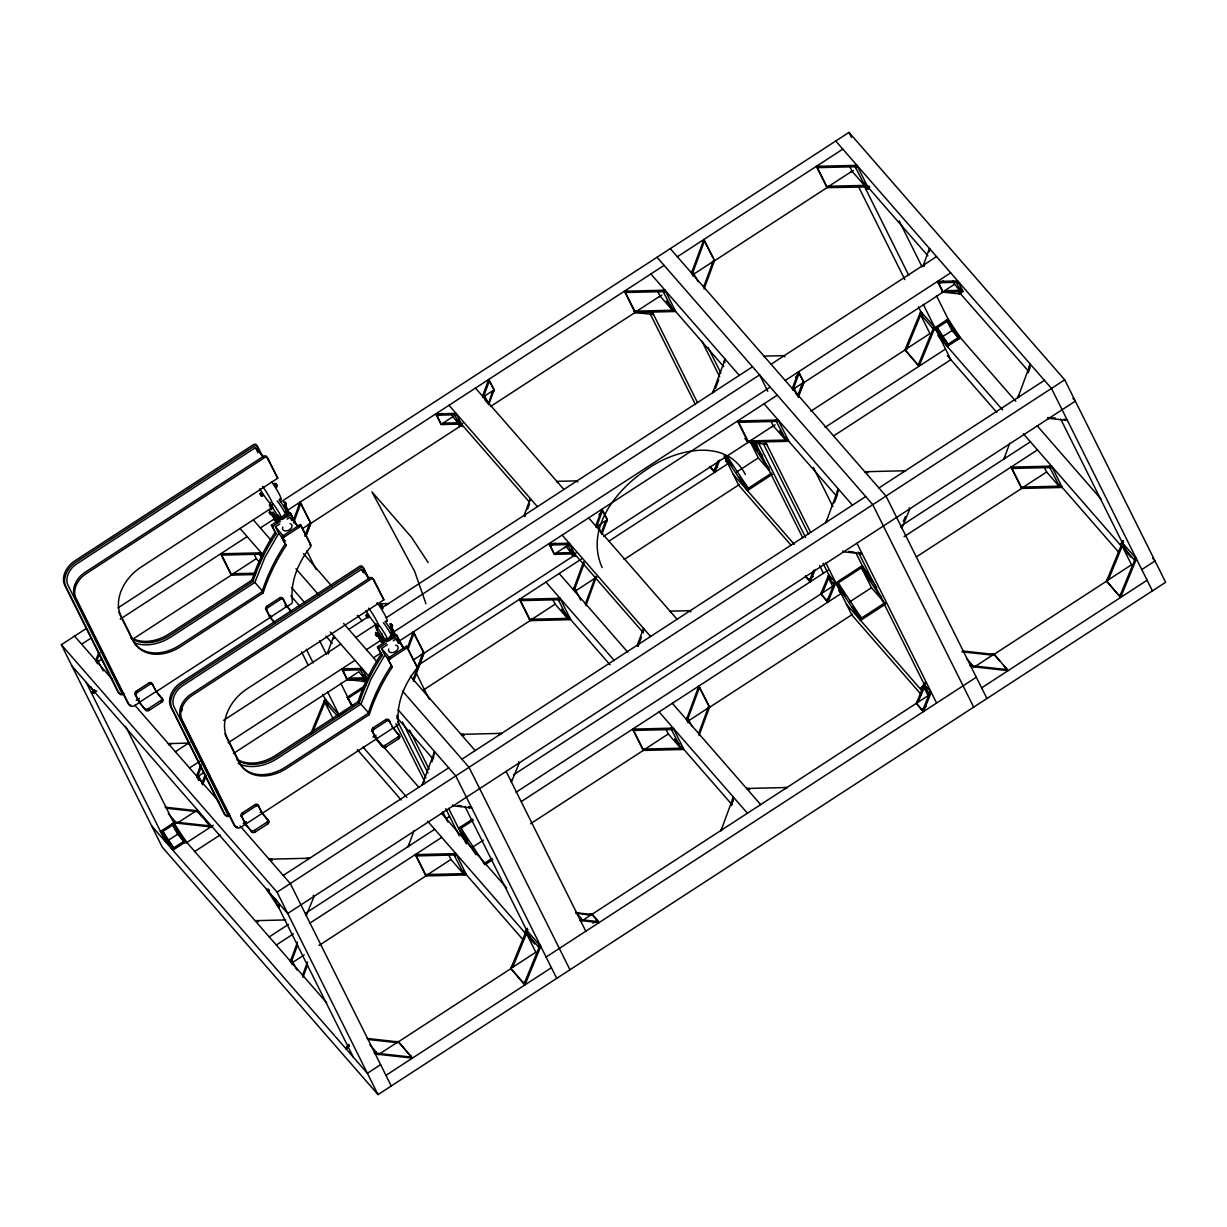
<?xml version="1.0" encoding="UTF-8"?>
<svg xmlns="http://www.w3.org/2000/svg" width="1227" height="1227" viewBox="0 0 1227 1227"><rect width="100%" height="100%" fill="white"/><g stroke="black" fill="none" stroke-linecap="round" stroke-linejoin="round"><path stroke-width="1.5" d="M135.139 643.055A42.96 31.657 -41.1 0 0 171.535 636.629L254.879 582.411L264.879 557.457L278.698 533.408L275.415 526.828L279.833 523.96M238.145 763.409A42.96 31.657 -41.1 0 0 277.624 758.317L360.968 704.114L370.968 679.144L384.787 655.095L381.505 648.516L387.395 644.681M97.47 663.776L95.813 660.448L98.482 653.193M99.786 652.81L97.24 659.697L96.58 658.362L103.191 670.878M168.314 813.624L174.495 820.725L173.728 822.811L160.492 831.431L172.884 850.188L186.121 841.584L173.728 822.811L210.829 826.906L196.903 810.357L178.268 822.489M200.906 764.344L196.596 776.062L198.805 780.495M201.335 766.338L197.256 777.381L198.912 776.308L202.777 784.605M293.606 519.742L300.078 502.15L310.922 523.147L303.1 528.239M293.636 522.794L299.971 505.57L299.311 504.236L301.627 504.496M205.323 774.329L202.01 783.286L202.685 784.62L205.983 775.663M304.833 536.276L310.048 522.135L310.922 523.147M306.167 535.785L310.707 523.454L300.078 502.15M209.28 824.559L208.513 826.645L207.624 825.633L175.17 822.059L176.044 823.072L174.495 820.725M328.514 653.377L329.051 651.936M333.959 638.607L334.342 637.565M268.744 889.514L268.023 891.477L269.572 890.465M488.637 404.741L494.036 390.109L488.714 379.45L482.548 396.168L483.223 397.502L489.389 380.784L494.251 389.787L493.254 392.195L492.594 390.861L484.082 396.398M488.423 404.327L492.594 390.861M292.103 964.575L290.446 961.247L297.563 941.937M297.594 944.989L291.873 960.48L291.213 959.161L296.98 969.974M407.395 647.81L413.254 631.951L424.097 652.948L413.177 660.049M408.07 649.144L413.146 635.371L412.471 634.037L414.803 634.298M302.44 975.695L307.517 961.922M303.008 977.275L307.563 964.959M412.916 679.85L423.208 651.936L424.097 652.948M413.484 681.43L423.867 653.27L413.254 631.951M422.241 785.019L434.557 751.584L433.576 753.991M431.919 761.89L433.821 756.722M525.079 515.984L525.463 514.941M527.595 509.174L529.573 503.791M408.223 846.492L414.066 830.633M346.382 1048.64L349.25 1045.726L346.382 1048.64L347.149 1046.539L346.167 1048.947M347.931 1046.416L348.652 1044.453M583.607 561.813L573.316 589.727L575.632 589.988L580.708 600.156M601.797 534.543L607.196 519.911L601.89 509.251L595.724 525.984L596.383 527.303L602.549 510.585L607.411 519.588L606.429 521.996L605.77 520.662L597.258 526.199M584.267 563.147L574.757 588.975L574.083 587.641L575.632 589.988M693.163 276.305L691.507 272.977L703.838 239.526L714.681 260.523L692.948 274.664M601.138 533.208L605.77 520.662M585.325 604.175L595.555 576.383M585.892 605.755L596.153 577.334M703.5 287.425L713.792 259.51L714.681 260.523M704.068 289.005L714.451 260.845L713.792 259.51M712.81 392.609L725.142 359.158L724.16 361.566M715.525 388.407L718.7 379.787M526.751 931.324L525.095 932.397L525.862 930.311L524.88 932.719M638.147 646.046L638.638 644.742M639.436 642.549L641.43 637.181M643.546 631.414L642.519 630.785L643.562 630.111M798.378 397.149L803.762 382.517L798.455 371.858L792.289 388.591L792.949 389.91L799.114 373.192L803.992 382.195L798.01 396.52M802.995 384.603L802.335 383.269L797.703 395.815L795.587 393.376M688.148 722.856L686.491 719.528L698.807 686.077L709.666 707.074L687.933 721.215M698.485 733.976L708.777 706.062L709.666 707.074M699.053 735.556L709.436 707.396L698.807 686.077M825.986 522.411L838.317 488.959L837.32 491.367M834.406 502.717L837.566 494.098M924.299 265.645L924.591 264.863M929.452 251.658L928.486 250.906L929.406 250.308M721.031 830.541L733.363 797.09L732.381 799.498M731.353 805.679L733.255 800.525M885.403 604.251L860.572 620.402L835.802 582.871L828.731 574.757L827.964 576.843L833.931 584.267M1017.935 397.548L1030.266 364.112L1029.269 366.52M1028.241 372.701L1030.159 367.533L1029.484 366.198M1003.916 459.021L1009.76 443.162M922.474 688.025L920.925 689.037L921.692 686.951L924.775 684.942M1122.444 543.852L1120.788 544.926L1121.555 542.84L1120.573 545.248M1123.058 540.739L1121.555 544.788L1134.607 560.325M260.032 562.917L256.32 558.668L231.504 574.803L222.21 556.153L223.191 553.745L223.866 555.079L259.403 554.205L258.744 552.886L261.98 558.622M260.293 555.233L261.274 552.825L220.661 553.806L231.274 575.126L255.277 574.543M172.961 824.912L163.038 831.369L162.041 833.777L163.697 832.688L172.992 846.768L171.335 847.842L173.866 847.78L183.805 841.323L184.464 842.658L172.071 823.884L177.608 834.222L183.805 841.323M172.884 850.188L173.866 847.78M203.022 782.243L205.906 775.234M306.382 533.975L310.707 523.454L309.817 522.441L309.864 524.19M310.646 733.991L325.063 698.961L339.296 715.326M312.471 732.718L325.937 699.973L324.281 701.046L333.407 719.329M338.897 715.939L346.443 710.479M306.106 912.689L307.026 913.425L306.09 914.023M422.686 653.009L422.993 652.243L423.867 653.27L416.674 670.77M422.011 785.341L423.008 782.933L423.668 784.268M635.249 312.179L625.954 293.544L626.951 291.136L627.611 292.471L663.147 291.597L662.488 290.262L673.332 311.259L674.988 310.17L634.359 311.167L635.249 312.179L660.065 296.044L673.332 311.259M407.993 846.814L408.99 844.406L409.619 845.648M530.309 620.325L521.015 601.675L521.996 599.267L522.656 600.601L558.208 599.727L557.549 598.393L568.392 619.39L570.049 618.316L529.42 619.313L530.309 620.325L555.125 604.175L568.392 619.39M426.137 875.603L416.843 856.952L417.824 854.544L418.499 855.879L454.036 855.004L453.377 853.67L464.22 874.667L465.877 873.593L425.248 874.59L426.137 875.603L450.953 859.452L464.22 874.667M347.701 1046.723L348.637 1044.468M664.037 292.609L665.034 290.201L624.405 291.198L635.034 312.502L653.577 314.541L652.411 313.498M559.083 600.739L560.079 598.331L519.466 599.328L530.079 620.647L570.708 619.65L560.079 598.331M454.926 856.017L455.907 853.609L415.293 854.606L425.922 875.925L466.536 874.928L455.907 853.609M712.596 392.916L713.593 390.508L714.206 391.766M827.197 187.332L817.903 168.682L818.884 166.274L819.559 167.608L855.096 166.734L854.437 165.415L865.28 186.397L866.937 185.323L826.308 186.32L827.197 187.332L852.013 171.197L865.28 186.397M718.117 460.877L713.838 471.321L709.988 466.337M719.758 460.064L714.712 472.334L710.111 467.058M526.628 930.173L540.785 946.4L524.926 984.928L510.785 968.701L527.349 928.226L525.862 932.259L538.239 946.462L539.895 945.388L524.052 983.916L510.999 968.379L511.782 966.293L512.656 967.305L526.521 933.594L525.647 932.581M748.424 441.996L739.114 423.346L740.111 420.938L740.771 422.272L776.323 421.398L775.648 420.063L786.492 441.06L788.148 439.987L747.534 440.968L748.424 441.996L773.24 425.846L786.492 441.06M855.986 167.762L856.967 165.354L816.354 166.335L826.983 187.654L869.774 186.903L867.382 186.979L866.063 188.881L868.379 189.142L865.833 189.203L868.731 187.317M643.469 750.126L634.175 731.476L635.172 729.068L635.831 730.402L671.368 729.528L670.709 728.209L681.552 749.191L683.209 748.117L642.58 749.114L643.469 750.126L668.286 733.976L681.552 749.191M724.191 455.401L747.412 490.601L748.409 488.193L771.568 473.116M777.197 422.41L778.194 420.002L737.565 420.999L748.194 442.303L766.752 444.358L765.924 443.407M798.532 396.981L793.731 387.824M672.258 730.54L673.24 728.132L632.626 729.129L643.255 750.449L683.868 749.452L673.24 728.132M825.756 522.717L826.753 520.309L827.412 521.644M813.608 570.402L809.314 580.831L805.464 575.846M815.249 569.589L810.203 581.843L805.602 576.583M720.816 830.863L721.813 828.455L722.427 829.697M828.731 574.757L820.802 594.021L827.888 602.135L835.802 582.871L862.29 565.647L876.738 587.534M827.75 577.165L828.624 578.178L822.688 592.626L821.799 591.613L821.032 593.699L826.998 601.123L834.927 581.859L833.271 582.932M919.054 366.244L934.897 327.716L948.134 319.097L960.526 337.87L947.29 346.474L934.897 327.716L920.756 311.489L904.897 350.017L919.054 366.244L905.127 349.695L929.943 333.56L919.974 313.575L921.63 312.502L905.787 351.029L905.127 349.695M947.367 321.198L937.443 327.655L936.446 330.063L938.103 328.989L947.382 343.054L945.741 344.127L948.272 344.066L958.195 337.609L958.87 338.943L946.477 320.186L952.014 330.523L958.195 337.609M861.507 567.733L860.633 566.721L884.038 602.196L871.477 587.718L861.507 567.733L838.348 582.81L837.351 585.218L839.007 584.129L860.679 616.982L859.023 618.055L861.569 617.994L884.728 602.917M947.29 346.474L948.272 344.066M860.572 620.402L861.569 617.994M903.379 521.414L905.357 516.598M1017.704 397.87L1018.701 395.462L1019.33 396.704M1003.701 459.343L1004.683 456.935L1005.342 458.269M920.695 689.359L921.692 686.951M920.925 689.037L924.928 682.335L923.44 686.368L929.422 693.776M1021.83 488.131L1012.536 469.481L1013.533 467.073L1014.192 468.407L1049.729 467.533L1049.07 466.199L1059.913 487.196L1061.57 486.122L1020.941 487.119L1021.83 488.131L1046.646 471.981L1059.913 487.196M923.225 686.675L924.115 687.703L918.164 702.151L917.29 701.138L916.508 703.224L922.489 710.632L930.403 691.368L928.747 692.442M1050.619 468.545L1051.616 466.137L1010.987 467.134L1021.616 488.453L1062.229 487.456L1051.616 466.137M1120.788 544.926L1123.042 540.754M1133.932 558.991L1135.588 557.917L1119.745 596.445L1106.693 580.908L1107.475 578.822L1108.349 579.834L1122.23 546.122L1121.34 545.11M96.81 691L93.973 692.856L91.657 692.595L94.525 689.681M462.947 423.039L459.634 426.597L458.116 423.545M576.107 552.84L572.794 556.398L571.276 553.346M525.095 932.397L527.963 929.483M922.566 687.964L924.621 685.003M263.284 456.674L255.431 447.656L76.795 563.853A17.699 13.037 -41.1 0 0 67.991 585.248L121.12 691.813A2.531 1.856 -41.1 0 0 123.237 692.519M139.786 702.319L135.016 705.418A5.061 3.727 -41.1 0 1 129.126 704.773L75.997 598.209A20.215 14.893 -41.1 0 1 86.059 573.745L264.695 457.564A2.531 1.856 -41.1 0 1 267.639 457.886L277.747 478.177L141.151 567.027A40.445 29.801 -41.1 0 0 121.028 615.969L133.682 641.338A40.445 29.801 -41.1 0 0 180.798 646.522L263.161 592.963A173.038 127.501 -41.1 0 1 286.198 545.402L281.458 536.797L300.37 524.496L310.937 544.742A2.531 1.856 -41.1 0 1 310.477 547.073A74.632 55 -41.1 0 0 292.409 601.399A2.531 1.856 -41.1 0 1 291.014 603.96L286.228 607.058M280.538 502.15L848.992 132.393L1064.714 379.833L1165.65 582.273L378.008 1094.607L162.286 847.167L61.35 644.727L85.829 628.791M117.961 607.902L272.517 507.365M270.492 512.978L269.465 510.785L271.704 513.346L272.762 512.671L275.707 518.592A2.531 1.856 -41.1 0 0 278.652 518.914L285.784 514.282A2.531 1.856 -41.1 0 0 287.041 511.214L284.081 505.294L285.139 504.619L288.514 511.383A2.531 1.856 -41.1 0 1 287.256 514.435L278.023 520.447A2.531 1.856 -41.1 0 1 275.078 520.11L272.271 515.447M81.657 644.221L91.304 637.948M120.215 619.144L247.133 536.598M260.369 527.978L278.284 516.337M287.609 510.263L664.114 265.369M677.35 256.75L842.826 149.127M273.958 518.822A2.531 1.856 -41.1 0 0 276.903 519.159L279.986 517.15M454.205 414.787L455.094 415.8L456.735 414.726L436.429 415.232L437.318 416.244L441.812 413.315M488.607 382.87L490.263 381.796M130.906 638.178A40.445 29.801 -41.1 0 0 170.691 634.942L253.053 581.368A173.038 127.501 -41.1 0 1 276.09 533.806L271.351 525.217L279.235 520.079M287.103 514.957L290.262 512.901L296.888 525.248M271.351 525.217L272.471 526.506L280.354 521.368M286.658 517.273L291.382 514.19M287.179 519.174L290.124 517.257L299.112 527.564M437.318 416.244L441.306 424.235L443.622 424.481L442.962 423.162L452.886 416.689L458.852 424.113M483.223 397.502L484.88 396.428L488.852 404.419M282.578 538.086L301.489 525.785M97.255 662.135L101.887 659.114M132.455 639.405L233.651 573.576M307.839 525.325L461.659 425.278M490.493 406.52L637.887 310.646M658.715 297.087L661.92 295.017M712.074 262.394L829.36 186.105M850.234 172.516L853.455 170.43M635.632 312.287L634.804 312.824L634.865 311.566M652.703 313.529L651.046 314.618L650.494 313.529M274.971 532.533A173.038 127.501 -41.1 0 0 251.995 580.08L169.571 633.653A40.445 29.801 -41.1 0 1 132.409 638.439M867.382 186.979L868.931 185.967M91.657 692.595L93.313 691.522L90.921 686.721M866.063 188.881L867.719 187.808M94.326 691.031L91.427 692.918L93.973 692.856M281.458 536.797L285.109 544.128A173.038 127.501 -41.1 0 0 262.103 591.675L179.663 645.233A40.445 29.801 -41.1 0 1 132.547 640.049L119.909 614.681A40.445 29.801 -41.1 0 1 118.82 612.15M136.258 691.169L148.866 682.979A2.531 1.856 -41.1 0 1 151.811 683.301L156.304 691.353L162.762 699.482A2.531 1.672 -26.5 0 1 161.795 702.135L149.188 710.341A2.531 1.672 -26.5 0 1 145.952 710.418L139.449 702.795L135.001 694.237A2.531 1.856 -41.1 0 1 136.258 691.169L137.378 692.457A2.531 1.856 -41.1 0 0 136.12 695.525L139.495 702.289L145.952 710.418M274.48 622.779L269.925 617.288L265.768 609.175A2.531 1.856 -41.1 0 1 267.041 606.107L279.649 597.917A2.531 1.856 -41.1 0 1 282.593 598.239L287.087 606.291L291.581 611.445M137.378 692.457L149.985 684.267A2.531 1.856 -41.1 0 1 152.93 684.589M274.756 622.38L270.277 617.227L266.903 610.463A2.531 1.856 -41.1 0 1 268.161 607.396L280.768 599.205A2.531 1.856 -41.1 0 1 283.713 599.528M136.228 700.372L139.418 698.301M138.375 701L139.433 700.31M269.142 615.939L270.201 615.248M284.909 605.678L285.968 605.003L282.593 598.239M139.495 702.289L156.304 691.353M270.277 617.227L287.087 606.291M155.706 691.967L271.903 616.383M369.373 578.362L361.52 569.343L182.9 685.54A17.699 13.037 -41.1 0 0 174.081 706.951L227.21 813.501A2.531 1.856 -41.1 0 0 229.556 814.145M145.108 708.731A2.531 1.672 -26.5 0 0 148.344 708.654L160.952 700.448A2.531 1.672 -26.5 0 0 161.918 697.795M530.693 500.11L529.573 501.245M393.177 727.979L388.683 719.927A2.531 1.856 -41.1 0 0 385.738 719.605L373.131 727.81A2.531 1.856 -41.1 0 0 371.873 730.863L376.306 739.421L382.824 747.044A2.531 1.672 -26.5 0 0 386.045 746.967L398.652 738.761A2.531 1.672 -26.5 0 0 399.634 736.108L393.177 727.979L241.105 827.121A5.061 3.727 -41.1 0 1 235.216 826.461L182.087 719.896A20.215 14.893 -41.1 0 1 192.164 695.433L370.784 579.251A2.531 1.856 -41.1 0 1 373.729 579.573L383.852 599.865L247.256 688.715A40.445 29.801 -41.1 0 0 227.118 737.657L239.771 763.025A40.445 29.801 -41.1 0 0 286.888 768.225L369.25 714.651A173.038 127.501 -41.1 0 1 392.287 667.089L387.548 658.485L406.459 646.184L417.027 666.43A2.531 1.856 -41.1 0 1 416.567 668.761A74.632 55 -41.1 0 0 398.514 723.086A2.531 1.856 -41.1 0 1 397.103 725.648L393.913 727.718M170.108 744.191L170.906 744.175M334.342 637.365L333.115 638.761M348.775 629.39L368.253 616.721M382.257 607.61L752.534 366.766M175.369 751.722L189.832 742.32M223.575 720.372L340.845 644.083M771.077 364.25L936.538 256.612M355.861 637.503L376.689 623.96M386.29 617.702L759.605 374.879L767.78 391.275M392.057 635.831A2.531 1.856 -41.1 0 0 393.131 632.902L390.186 626.982L391.229 626.307L394.603 633.071A2.531 1.856 -41.1 0 1 393.346 636.123L384.112 642.135A2.531 1.856 -41.1 0 1 381.168 641.813L376.674 633.745L377.732 633.071L378.852 634.359L381.796 640.279A2.531 1.856 -41.1 0 0 384.741 640.601L391.873 635.969M376.674 633.745L377.809 635.034L378.852 634.359M366.459 649.666L384.082 638.209M393.698 631.951L770.219 387.057M380.048 640.525A2.531 1.856 -41.1 0 0 382.993 640.847L386.076 638.838M189.525 767.949L199.817 761.246M228.084 742.856L354.986 660.31M785.219 380.477L950.695 272.839M377.441 646.905L382.21 655.525L377.441 646.905L383.744 642.795M391.628 637.672L396.352 634.604L403.775 648.516M360.186 669.819L361.075 670.832L362.732 669.758L342.425 670.249L343.299 671.261L347.793 668.347M378.56 648.193L386.444 643.055M392.747 638.96L397.471 635.893M795.51 377.134L800.004 374.204M955.894 282.348L956.769 283.36L958.425 282.287L938.118 282.777L938.992 283.79L943.486 280.876M393.284 640.862L396.214 638.945L404.082 647.963M373.529 657.779L381.551 652.58M399.174 641.107L777.289 395.171M567.365 544.589L568.254 545.601L569.911 544.527L549.604 545.033L550.478 546.046L554.972 543.116M598.945 514.527L603.439 511.598M198.13 776.277L203.805 772.596M343.299 671.261L347.287 679.252L349.603 679.513L348.943 678.178L358.867 671.721L364.833 679.144M793.823 388.806L802.335 383.269M938.992 283.79L942.98 291.781L945.296 292.041L944.637 290.707L954.56 284.25L960.542 291.673M233.391 753.516L347.993 679.16M803.025 383.177L944.1 291.412M792.949 389.91L794.605 388.836M388.668 659.773L407.579 647.473M550.478 546.046L554.466 554.037L556.782 554.282L556.122 552.963L566.046 546.506L572.012 553.914M564.543 547.656L567.487 545.739M596.383 527.303L598.04 526.23L601.23 532.625M959.299 293.882L958.839 292.962M960.112 293.33L1028.241 370.907M346.812 697.519L365.631 685.279M347.855 698.332L363.345 688.347M421.014 655.126L574.819 555.079M603.653 536.322L751.062 440.447M771.89 426.904L775.096 424.818M422.717 654.19L423.652 653.577L422.993 652.243M749.114 441.889L747.979 442.625L747.32 441.291L749.053 441.49M713.163 469.987L717.657 467.058M419.573 664.298L581.399 559.052M608.623 541.337L728.792 463.177M810.894 411.168L907.274 348.468M765.556 443.545L764.206 444.419L763.792 443.576M163.697 832.688L167.685 840.694L177.608 834.222M952.014 330.523L942.091 336.98L938.103 328.989M736.691 471.981L758.301 457.916L769.452 470.693M185.906 843.118L213.268 825.311M825.035 427.395L945.526 349.02M574.757 591.414L596.491 577.273M423.79 689.789L532.733 618.914M593.623 579.313L596.828 577.227M624.068 559.512L739.421 484.481M242.348 812.872L254.971 804.667A2.531 1.856 -41.1 0 1 257.915 804.989L262.409 813.041L268.866 821.17A2.531 1.672 -26.5 0 1 267.885 823.823L255.277 832.029A2.531 1.672 -26.5 0 1 252.056 832.105L245.538 824.483L241.09 815.924A2.531 1.856 -41.1 0 1 242.348 812.872L243.483 814.145A2.531 1.856 -41.1 0 0 242.225 817.213L245.599 823.977L252.056 832.105M243.483 814.145L256.09 805.955A2.531 1.856 -41.1 0 1 259.035 806.277M382.824 747.044L376.367 738.915L372.993 732.151A2.531 1.856 -41.1 0 1 374.25 729.099L386.858 720.893A2.531 1.856 -41.1 0 1 389.803 721.215M726.875 455.892L747.519 487.18L745.863 488.254L748.409 488.193M747.412 490.601L772.443 474.312M194.495 851.645L220.185 834.927M833.562 435.953L950.833 359.68L923.256 304.357M372.855 737.166L376.029 735.096M244.464 822.688L245.523 821.998M260.231 812.443L261.274 811.753L257.915 804.989M375.247 737.626L376.29 736.952M243.176 823.762L246.351 821.691M251.213 830.418A2.531 1.672 -26.5 0 0 254.434 830.342L267.041 822.136A2.531 1.672 -26.5 0 0 268.023 819.483M381.98 745.356A2.531 1.672 -26.5 0 0 385.201 745.28L397.809 737.074A2.531 1.672 -26.5 0 0 398.79 734.421M283.238 875.434L448.714 767.811M461.95 759.191L865.695 496.567M878.931 487.963L1044.407 380.339M61.35 644.727L277.072 892.152L1064.714 379.833M278.866 904.544L277.317 905.557L279.495 905.787L278.866 907.903L266.474 889.13L268.652 889.376M808.654 579.497L813.148 576.583M446.168 818.639L449.373 816.553M513.453 774.866L828.102 570.202M269.219 936.907L288.498 924.36M306.167 912.873L434.695 829.283M901.876 525.401L1030.389 441.797M452.334 804.881L453.162 805.832L471.72 807.887L470.831 806.875L469.174 807.949L468.607 806.783M511.061 780.694L512.119 779.789M842.857 550.877L843.685 551.828L862.228 553.868L861.354 552.856L859.698 553.929L859.115 552.763M901.262 526.889L902.458 525.447M1066.524 419.389L1064.883 420.478L1064.208 419.143L1067.413 420.416L1048.87 418.361L1048.042 417.41M276.29 945.02L293.422 933.87M310.032 923.072L441.766 837.381M904.115 536.644L1037.459 449.91M472.594 819.115L458.53 828.271L476.076 854.851M516.061 792.243L834.053 585.402M483.407 862.382L484.788 864.391L460.186 827.182L461.076 828.194L473.423 820.173M826.338 599.788L827.995 598.715M521.521 801.4L843.562 591.935M291.888 962.919L304.235 954.897M319.051 945.434L428.3 874.376M916.354 556.92L1023.993 486.904M472.579 847.182L483.392 840.142M849.851 601.782L871.477 587.718M530.539 823.746L645.908 748.715M706.783 709.114L852.581 614.282M484.297 863.394L492.012 858.363M484.956 864.728L492.717 859.682M1122.107 543.009L1123.656 542.012M923.992 684.589L925.557 683.577M367.088 1038.456L398.269 1041.892L412.41 1058.119L375.309 1054.024L374.419 1053.011L376.075 1051.938L376.75 1053.272M575.739 912.704L591.966 914.498L599.037 922.612L580.494 920.557L579.604 919.544L581.261 918.471L581.92 919.805M1003.609 665.479L1008.103 670.648L971.002 666.552L970.128 665.54L971.769 664.467L972.444 665.801M582.027 920.787L928.103 695.694L924.115 687.703M378.299 1054.699L396.827 1042.643L395.938 1041.631L398.484 1041.57L411.52 1057.107L374.419 1053.011M512.656 967.305L535.831 952.244L526.521 933.594M973.993 667.227L992.52 655.172L991.646 654.16L994.177 654.098L1007.214 669.635L970.128 665.54M1108.349 579.834L1131.524 564.773L1122.23 546.122M395.892 1043.441L511.552 968.195M993.18 654.927L1107.245 580.724M593.009 923.179L597.488 920.265L598.163 921.6L579.604 919.544M921.814 709.313L926.308 706.384M380.615 1064.683L367.379 1073.288L151.657 825.863M546.092 957.045L976.324 677.212M1141.785 569.573L1155.021 560.969L1152.521 558.086M409.204 1056.846L410.861 1055.772M523.377 982.582L525.033 981.508M1004.898 669.375L1006.554 668.301M1119.07 595.11L1120.726 594.037M385.938 1075.343L551.398 967.704M981.631 687.872L1147.107 580.233M944.637 290.707L959.867 290.339M919.974 313.575L932.351 327.778L937.443 327.655M917.505 363.898L920.035 363.836L919.146 362.824L933.026 329.112L933.9 330.124L932.351 327.778M442.962 423.162L458.192 422.778M461.398 424.051L441.076 424.542L435.769 413.898L456.076 413.392L461.398 424.051L459.067 423.79L455.094 415.8M905.403 470.739L864.79 471.735L866.968 471.981M556.122 552.963L571.353 552.579M574.558 553.852L554.251 554.359L548.929 543.699L569.251 543.193L574.558 553.852L572.242 553.592L568.254 545.601M255.599 573.178L230.615 573.791L231.504 574.803M835.802 582.871L838.348 582.81M376.597 603.853L388.499 603.561M348.943 678.178L364.174 677.81M92.976 690.694L95.353 690.632L93.191 690.372M324.281 701.046L336.658 715.249L339.204 715.188M501.659 733.363L461.045 734.36L463.208 734.605M787.228 787.489L746.599 788.486L748.93 788.746M160.492 831.431L163.038 831.369M309.71 858.21L269.096 859.207L271.412 859.467M285.676 919.928L255.078 920.679L257.256 920.925M705.387 241.872L703.056 241.627L703.731 242.946L692.933 272.225L692.273 270.891L698.04 281.704M944.192 291.351L947.673 291.735M691.507 272.977L693.822 273.238M641.675 312.318L645.157 312.701M1052.045 417.793L1055.511 418.177M756.584 442.318L760.065 442.702M905.189 471.061L902.873 470.8L903.486 472.058M848.593 551.46L853.808 552.027M860.48 552.763L861.354 552.856M962.781 650.985L993.962 654.42L999.99 661.338M961.861 651.798L992.52 655.172M388.269 603.883L385.953 603.623L386.582 604.865M700.356 688.424L698.04 688.178L698.715 689.513L687.918 718.777L687.258 717.442L692.181 726.568M351.98 679.206L355.462 679.589M362.563 680.371L364.741 680.602L363.085 681.691L362.41 680.356M686.491 719.528L688.807 719.789M95.813 660.448L98.129 660.709M501.444 733.685L499.128 733.424L499.742 734.666M787.013 787.811L784.682 787.55L785.311 788.808M458.085 805.464L461.567 805.848M469.818 806.752L470.831 806.875M165.154 807.197L196.688 810.679L202.394 817.228M166.397 808.256L197.562 811.691L196.903 810.357M309.342 858.517L307.179 858.271L307.793 859.529M290.446 961.247L292.762 961.508M367.977 1039.468L396.827 1042.643M269.296 512.426L270.646 514.512M270.584 514.527L269.25 512.518M391.214 623.822L392.563 625.908M392.502 625.923L391.183 623.914M366.106 615.509L367.471 617.595M367.425 617.626L366.075 615.601M376.674 636.215L375.355 634.221L376.75 636.215M1072.827 398.269L1075.343 401.137L287.701 913.471L71.979 666.031M835.756 141.013L1051.478 388.438L1152.414 590.893M959.545 287.547L963.072 291.612L942.765 292.103L941.937 291.152M863.931 182.455L927.903 255.829M951.845 327.916L1015.803 401.29M1037.137 425.738L1101.094 499.113M943.149 338.192L947.382 343.054M937.857 335.661L1002.566 409.895M1023.318 433.698L1121.723 546.567M1128.825 554.711L1131.171 557.411M947.305 355.615L996.891 412.502M1059.607 484.435L1118.549 552.043M803.056 381.689L803.762 382.517M909.038 507.825L909.867 508.776L901.937 528.039L901.109 527.089M670.279 248.636L886.001 496.076L986.937 698.516M657.043 257.256L872.765 504.68L973.701 707.135M650.877 273.974L739.298 375.385M764.053 403.775L852.458 505.187M666.491 300.998L670.939 306.106M672.718 308.13L723.761 366.704M779.651 430.8L783.393 435.079M785.28 437.257L835.694 495.079M966.83 658.792L971.769 664.467M753.255 445.14L757.964 450.554M759.896 452.763L762.412 455.646M867.765 576.491L871.523 580.8M634.144 311.489L635.034 312.502L675.648 311.505L665.034 290.201M744.835 438.453L748.194 442.303L788.823 441.306L778.194 420.002M764.728 462.87L769.176 467.962M877.888 592.672L881.63 596.951M725.602 461.015L727.948 463.714M838.762 590.816L841.124 593.515M738.853 477.242L747.519 487.18M852.013 607.043L860.679 616.982M733.271 474.374L794.283 544.359M846.431 604.175L922.397 691.307M790.878 545.018L738.577 485.033L724.267 456.337M921.477 694.819L851.737 614.834L825.863 562.917M483.99 395.416L484.88 396.428M597.15 525.217L598.04 526.23M475.478 388.069L563.899 489.466M588.653 517.871L677.059 619.267M484.788 399.757L487.978 403.407M449.005 405.278L537.411 506.69M562.165 535.079L650.586 636.491M457.855 420.002L529.036 501.628M571.015 549.803L643.439 632.871M461.291 425.524L462.165 426.536L461.505 425.202M574.451 555.325L575.34 556.337L574.665 555.003M559.175 573.5L627.657 652.058M672.335 703.301L760.755 804.713M545.938 582.104L614.42 660.663M659.098 711.921L747.519 813.317M561.537 609.129L610.11 664.835M674.712 738.93L679.681 744.651M681.522 746.752L731.982 804.636M277.747 478.177L266.504 456.597A2.531 1.856 -41.1 0 0 263.56 456.275L84.939 572.457A20.215 14.893 -41.1 0 0 74.878 596.92L128.007 703.485A5.061 3.727 -41.1 0 0 130.875 705.096M383.852 599.865L372.609 578.285A2.531 1.856 -41.1 0 0 369.664 577.963L191.029 694.145A20.215 14.893 -41.1 0 0 180.967 718.608L234.096 825.173A5.061 3.727 -41.1 0 0 237.409 826.768M518.53 761.829L519.358 762.78L511.429 782.044L510.601 781.093M284.863 505.018L288.514 511.383M390.953 626.706L394.603 633.071M284.449 506.966L287.041 511.214M389.803 627.181L393.131 632.902M286.136 513.147L287.256 514.435M393.346 636.123L392.226 634.834A2.531 1.856 -41.1 0 0 393.484 631.782M278.652 518.914L277.532 517.625A2.531 1.856 -41.1 0 1 274.587 517.303L273.115 514.343M384.741 640.601L383.622 639.313A2.531 1.856 -41.1 0 1 380.677 638.991L379.204 636.031M276.903 519.159L278.023 520.447M382.993 640.847L384.112 642.135M274.587 517.303L275.707 518.592M380.677 638.991L381.796 640.279M273.606 519.374L277.149 523.423M303.498 553.653L332.134 586.506M357.302 615.371L362.011 620.785M410.432 676.307L475.186 750.587M275.415 526.828L284.403 537.119M381.505 648.516L390.493 658.822M278.698 533.408L285.431 541.138M384.787 655.095L389.281 660.249M285.109 544.128L286.228 545.417M387.548 658.485L392.318 667.105M253.299 519.865L271.581 540.831M295.937 568.776L318.897 595.11M343.606 623.454L377.456 662.289M402.548 691.062L469.021 767.304L569.957 969.744M597.488 920.265L592.196 914.176L589.65 914.238L590.54 915.25L576.077 913.087M575.954 912.382L581.261 918.471M240.063 528.484L262.639 554.374M291.474 587.457L305.278 603.285M330.354 632.058L369.235 676.66M398.085 709.743L455.784 775.924L556.721 978.364M363.836 675.019L367.379 679.083L347.072 679.574L346.244 678.623M290.814 595.831L299.603 605.893M325.937 636.107L332.21 643.301M363.56 679.267L366.075 682.135M397.425 718.102L432.548 758.378M279.649 597.917L280.768 599.205M385.738 719.605L386.858 720.893M291.29 611.844L286.044 605.156M399.634 736.108L392.057 726.691M254.879 582.411L262.731 591.429M360.968 704.114L368.821 713.117M251.934 580.08L253.053 581.368M262.026 591.675L263.161 592.963M369.25 714.651L368.131 713.362L285.768 766.936A40.445 29.801 -41.1 0 1 238.651 761.737L225.998 736.369A40.445 29.801 -41.1 0 1 224.924 733.838M267.041 606.107L268.161 607.396M373.131 727.81L374.25 729.099M265.768 609.175L266.903 610.463M371.873 730.863L372.993 732.151M377.471 739.85L418.852 787.32M441.429 813.21L506.659 888.026M362.977 747.013L406.873 797.366M427.625 821.17L526.03 934.038M531.046 939.79L534.803 944.1M357.302 749.62L401.198 799.973M462.656 870.464L522.855 939.514M148.866 682.979L149.985 684.267M254.971 804.667L256.09 805.955M162.762 699.482L156.258 691.859L151.811 683.301M268.866 821.17L263.145 814.605M313.345 895.296L314.173 896.247L306.244 915.511L305.416 914.56M135.001 694.237L136.12 695.525M241.09 815.924L242.225 817.213M198.022 775.295L198.912 776.308M74.586 636.107L112.209 679.267M134.786 705.157L218.82 801.553M240.139 826.001L290.308 883.547L391.244 1085.987M206.013 821.369L210.829 826.906M369.894 1044.837L376.075 1051.938M177.44 831.63L326.689 1002.827M167.685 840.694L172.992 846.768M382.21 608.117C384.879 611.015 379.726 602.626 380.585 605.555M276.121 486.429C278.958 489.512 273.314 480.539 274.572 484.021M285.262 504.864C288.192 508.361 283.115 499.65 283.774 502.472M391.229 626.368L392.379 627.564L389.726 623.883M262.777 814.145L261.274 811.753M270.6 511.996L272.225 515.018L270.768 513.407M745.341 474.45C726.047 437.211 675.724 449.128 647.733 468.821C616.399 489.082 584.665 528.714 602.166 567.564M367.594 616.491C371.904 621.614 363.683 609.482 367.44 616.276M816.354 166.335L817.903 168.682M1010.987 467.134L1012.536 469.481M884.621 603.086L885.296 604.113M756.768 444.834L757.642 446.153M753.24 442.103L762.534 456.168M737.565 420.999L739.114 423.346M751.077 442.395L769.651 470.539M624.405 291.198L625.954 293.544M632.626 729.129L634.175 731.476M519.466 599.328L521.015 601.675M428.162 562.564L411.306 537.012L371.934 491.858L414.757 571.598L425.953 603.807M347.885 698.7L352.701 705.985M220.661 553.806L222.21 556.153M415.293 854.606L416.843 856.952M274.848 898.225L276.903 901.354M260.937 493.944C265.584 500.861 259.357 489.312 260.707 493.53M1060.665 419.036L1128.058 554.175M1048.195 417.763L1048.64 418.683M956.769 283.36L960.756 291.351L963.072 291.612L957.766 280.952L937.459 281.443L942.765 292.103L961.308 294.143L959.79 291.106M952.98 281.06L954.56 284.25M1044.116 466.904L1046.646 471.981M930.097 249.756L929.468 248.498L923.302 265.231L923.931 266.474M942.045 291.428L942.551 292.425M899.192 220.937L922.075 266.842M936.492 295.753L952.689 328.238M848.992 132.393L851.446 137.317M856.967 165.354L867.596 186.657M863.915 185.338L908.839 275.462M849.483 166.105L852.013 171.197M858.24 186.121L904.866 279.633M918.44 306.842L922.673 315.339M867.32 471.674L867.949 472.932M803.087 381.919L803.547 382.839M784.927 356.888L784.314 355.631L763.992 356.137L764.62 357.379M837.535 491.045L838.164 492.303M856.921 543.224L936.6 703.04M703.838 239.526L712.964 257.839M884.82 603.086L885.281 604.006M858.317 552.104L926.983 689.835M813.348 467.487L832.842 506.582M855.725 552.503L868.01 577.119M770.709 420.754L773.24 425.846M839.007 584.129L844.928 596M764.82 440.493L810.602 532.319M724.375 361.244L725.004 362.502M763.685 444.281L808.608 534.405M823.026 563.3L831.016 579.313M828.624 578.178L832.612 586.169M758.163 442.318L805.633 537.533M819.636 565.632L823.44 573.239M708.102 347.486L720.816 372.993M755.326 442.702L802.795 537.917M701.875 341.075L719.666 376.781M753.209 444.036L754.835 447.318M750.694 442.656L758.301 457.916M657.534 290.952L660.065 296.044M726.691 456.03L731.752 466.199M651.66 310.692L697.442 402.502M649.666 312.778L695.448 404.603M690.924 611.905L690.295 610.663L669.988 611.153L670.602 612.411M749.145 788.424L749.758 789.667M577.748 482.104L577.135 480.861L556.813 481.352L557.441 482.61M732.596 799.191L733.225 800.433M644.129 629.635L643.515 628.377L637.35 645.111L637.963 646.353M665.755 728.899L668.286 733.976M530.969 499.834L530.34 498.576L524.174 515.309L524.803 516.552M552.595 599.098L555.125 604.175M451.291 413.499L452.886 416.689M506.122 771.4L585.8 931.216M463.576 734.298L464.205 735.54M406.459 646.184L415.907 665.141A2.531 1.856 -41.1 0 1 416.06 665.663M416.567 673.776L429.281 699.283M368.683 578.132L363.621 567.978A2.531 1.856 -41.1 0 0 360.677 567.656L182.056 683.838A20.215 14.893 -41.1 0 0 171.979 708.316L225.108 814.881A5.061 3.727 -41.1 0 0 230.216 815.97M368.407 578.53L362.502 566.69A2.531 1.856 -41.1 0 0 359.557 566.368L180.921 682.549A20.215 14.893 -41.1 0 0 170.86 707.028L223.989 813.593A5.061 3.727 -41.1 0 0 226.412 815.173M396.352 634.604L402.655 647.227M361.52 569.343L363.207 572.733M396.214 638.945L398.56 643.654M538.239 946.462L538.898 947.796M464.972 806.507L531.951 940.818M377.809 635.034L381.168 641.813M433.791 753.669L434.419 754.912M461.076 828.194L467.656 841.4M409.588 730.096L429.082 769.206M448.591 808.317L466.291 843.839M402.517 721.997L427.947 772.995M445.754 808.7L459.22 835.725M300.37 524.496L309.817 543.454A2.531 1.856 -41.1 0 1 309.787 545.064M397.839 721.721L425.815 777.826M442.778 811.829L447.794 821.921M262.593 456.444L257.532 446.291A2.531 1.856 -41.1 0 0 254.587 445.968L75.951 562.15A20.215 14.893 -41.1 0 0 65.89 586.629L119.019 693.178A5.061 3.727 -41.1 0 0 124.525 694.068M395.861 723.807L424.68 781.614M261.458 455.156L256.412 445.002A2.531 1.856 -41.1 0 0 253.468 444.68L74.832 560.862A20.215 14.893 -41.1 0 0 64.77 585.34L117.899 691.89A5.061 3.727 -41.1 0 0 119.51 693.301M290.262 512.901L295.768 523.96M255.431 447.656L257.961 452.732M290.124 517.257L291.689 520.386M306.796 550.77L316.121 569.481M397.809 737.074L398.652 738.761M388.683 719.927L390.37 723.317M361.075 670.832L365.063 678.822L367.379 679.083L362.072 668.424L341.75 668.914L347.072 679.574L365.615 681.614L364.097 678.577M448.422 854.375L450.953 859.452M334.404 637.227L333.775 635.969L327.609 652.703L328.238 653.945M271.704 513.346L275.078 520.11M385.201 745.28L386.045 746.967M272.471 526.506L276.121 533.822M319.603 640.724L326.382 654.313M340.799 683.224L351.812 705.326M347.901 698.393L348.575 699.727M349.419 701.43L351.106 704.819M261.274 552.825L262.931 556.153M306.367 649.328L313.146 662.933M327.563 691.829L339.434 715.632M253.79 553.576L256.32 558.668M301.551 651.798L308.33 665.402M322.732 694.313L327.824 704.513M313.498 895.649L313.959 896.569M267.041 822.136L267.885 823.823M271.627 859.145L272.256 860.403M254.434 830.342L255.277 832.029M277.072 892.152L378.008 1094.607M273.56 897.244L353.238 1057.061M189.234 744.36L188.621 743.102L168.298 743.608L168.927 744.85M160.952 700.448L161.795 702.135M257.609 920.618L258.237 921.86M148.344 708.654L149.188 710.341M125.645 726.353L180.262 835.924M86.12 682.258L165.798 842.075M262.578 486.444A15.169 1.933 57 0 1 272.67 505.156A15.169 1.933 57 0 1 259.833 488.775M271.581 481.797A15.169 1.933 57 0 1 280.032 495.769A15.169 1.933 57 0 1 279.541 498.914M290.155 523.638A5.061 3.359 -26.5 0 1 291.305 528.055A5.061 3.359 -26.5 0 1 285.139 530.908A5.061 3.359 -26.5 0 1 282.808 527.027M286.014 513.407A5.061 3.359 -26.5 0 1 284.296 518.254A5.061 3.359 -26.5 0 1 278.176 519.251A5.061 3.359 -26.5 0 1 277.869 514.742M285.922 509.926A2.531 1.856 -41.1 0 1 285.37 512.365M287.394 510.095A2.531 1.856 -41.1 0 1 286.995 512.334M273.054 503.745A10.107 1.288 57 0 1 280.584 515.555A10.107 1.288 57 0 1 278.805 516.092M273.084 507.825A10.107 1.288 57 0 1 272.731 507.242M270.507 502.855A10.107 1.288 57 0 1 270.369 502.518M271.642 509.665A7.577 0.966 57 0 1 271.044 505.907A7.577 0.966 57 0 1 277.731 516.552A7.577 0.966 57 0 1 273.069 511.935M277.271 501.015A10.107 1.288 57 0 1 284.327 511.874A10.107 1.288 57 0 1 284.219 514.68M279.081 500.033A7.577 0.966 57 0 1 284.925 508.499A7.577 0.966 57 0 1 285.247 511.383M123.406 692.78A5.061 3.727 -41.1 0 1 120.767 693.516M368.667 608.132A15.169 1.933 57 0 1 378.775 626.844A15.169 1.933 57 0 1 365.937 610.463M377.072 602.672A15.169 1.933 57 0 1 385.799 616.767A15.169 1.933 57 0 1 385.984 620.893M395.677 645.187A5.061 3.359 -26.5 0 1 397.671 649.298A5.061 3.359 -26.5 0 1 391.643 652.641A5.061 3.359 -26.5 0 1 388.79 648.991M391.95 634.911A5.061 3.359 -26.5 0 1 387.87 641.169A5.061 3.359 -26.5 0 1 383.438 637.212M392.011 631.614A2.531 1.856 -41.1 0 1 391.996 633.209M378.806 625.018A10.107 1.288 57 0 1 386.352 636.552A10.107 1.288 57 0 1 385.539 638.515M382.257 634.298A10.107 1.288 57 0 1 381.858 633.73M377.364 626.245A10.107 1.288 57 0 1 376.934 625.341M383.361 622.702A10.107 1.288 57 0 1 390.554 633.807A10.107 1.288 57 0 1 390.033 636.092M384.971 621.522A7.577 0.966 57 0 1 390.431 629.144A7.577 0.966 57 0 1 391.996 633.592M390.922 632.626A7.577 0.966 57 0 1 390.692 632.365M181.995 710.74A17.699 13.037 -41.1 0 1 182.24 709.206M397.088 718.639A74.632 55 -41.1 0 1 396.965 715.372M368.192 713.362A173.038 127.501 -41.1 0 1 391.168 665.801M229.495 814.467A5.061 3.727 -41.1 0 1 227.762 815.111M238.498 760.126A40.445 29.801 -41.1 0 0 275.661 755.341L358.023 701.767L359.143 703.056L276.781 756.63A40.445 29.801 -41.1 0 1 236.995 759.866M358.085 701.767A173.038 127.501 -41.1 0 1 381.06 654.221M359.22 703.056A173.038 127.501 -41.1 0 1 382.18 655.509M375.539 632.503L378.284 636.721L375.554 632.472M924.222 684.267L916.293 703.546L923.364 711.645L931.293 692.381L924.222 684.267M1122.337 542.702L1106.478 581.23L1120.619 597.457L1136.478 558.929L1122.337 542.702M275.86 483.545L277.164 485.647L275.937 483.591M285.139 502.15L286.428 504.251L285.17 502.165M260.047 493.837L261.336 495.938L260.047 493.837M381.965 605.233L383.253 607.334L381.996 605.248M376.919 629.926A7.577 0.966 57 0 0 383.867 639.129A7.577 0.966 57 0 0 378.468 629.236A7.577 0.966 57 0 0 376.919 629.926"/></g></svg>
